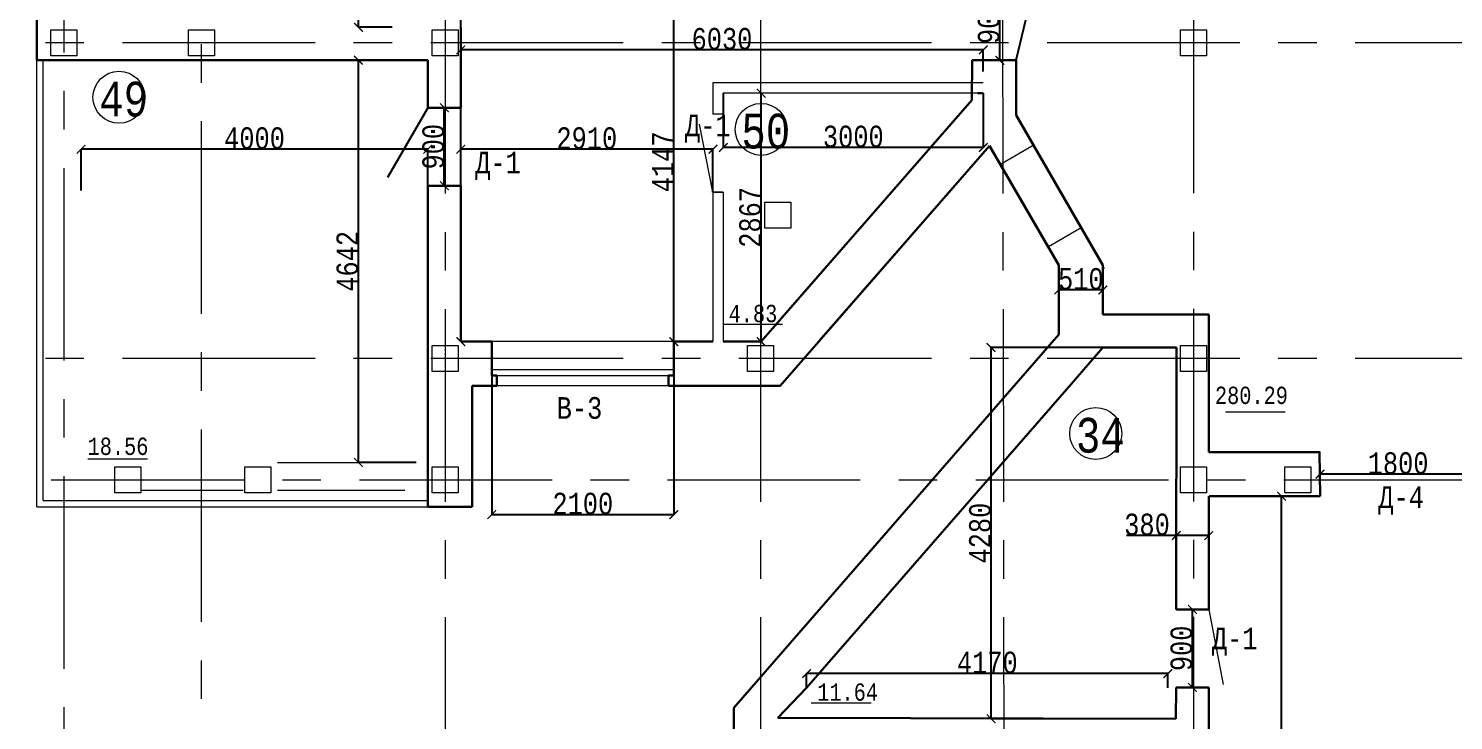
# Model space of a CAD drawing. Header units: millimetres. Extents: x -689206 to 4969298, y -1019800 to 703299.
# Drawn here: x 752242 to 768684, y -916565 to -908580 of the extents above; entities that cross this region are included whole.
import ezdxf

# ---------------------------------------------------------------- set-up
doc = ezdxf.new("R2010")
doc.units = ezdxf.units.MM
doc.linetypes.add('осеваяX2', pattern=[101.6, 63.5, -12.7, 12.7, -12.7])
for name, color, linetype, lineweight in [('несущие', 7, 'Continuous', 30), ('ОКНА', 250, 'Continuous', 20), ('ПЕРЕГОРОДКИ', 252, 'Continuous', 9), ('РАЗМЕРЫ', 7, 'Continuous', 9), ('стены', 7, 'Continuous', 20)]:
    doc.layers.add(name, color=color, linetype=linetype, lineweight=lineweight)
doc.layers.add('четотам', color=7, linetype='Continuous')
doc.styles.add('Аннотативный', font='isocteur.ttf', dxfattribs={"width": 0.7, "height": 250})
doc.dimstyles.new('Аннотативный', dxfattribs={"dimscale": 0, "dimtxt": 250, "dimasz": 100, "dimexe": 1.25, "dimexo": 0.625, "dimtad": 1, "dimdec": 0, "dimtxsty": 'Аннотативный', "dimblk": 'ARCHTICK', "dimcen": 2.5, "dimadec": 0, "dimazin": 0, "dimtfac": 1, "dimtdec": 0, "dimtmove": 0, "dimatfit": 3, "dimfxl": 1, "dimarcsym": 0})

# ---------------------------------------------------------------- blocks, each defined once
blk = doc.blocks.new('_ArchTick')
at = {"color": 0, "linetype": 'ByBlock', "const_width": 0.15}
blk.add_lwpolyline([(-0.5, -0.5), (0.5, 0.5)], dxfattribs=at)
blk = doc.blocks.new('*D4488')
at = {"layer": 'Defpoints', "color": 0, "lineweight": 5, "transparency": 16777216}
for p in [(767143, -913723), (767143, -913761), (768947, -913723)]:
    blk.add_point(p, dxfattribs=at)
at = {"layer": 'стены', "color": 0, "lineweight": -2, "transparency": 16777216}
for p, q in [((767143, -913760), (767143, -913722)), ((768947, -913723), (767143, -913723)), ((768947, -913722), (768947, -913722))]:
    blk.add_line(p, q, dxfattribs=at)
at = {"layer": 'стены', "color": 0, "lineweight": -2, "transparency": 16777216, "xscale": 100, "yscale": 100, "zscale": 100, "rotation": 180}
blk.add_blockref('_ArchTick', (767143, -913723), dxfattribs=at)
at = {"layer": 'стены', "color": 0, "lineweight": -2, "transparency": 16777216, "xscale": 100, "yscale": 100, "zscale": 100}
blk.add_blockref('_ArchTick', (768947, -913723), dxfattribs=at)
at = {"layer": 'стены', "color": 0, "lineweight": 5, "transparency": 16777216, "insert": (768045, -913597), "char_height": 250, "attachment_point": 5, "style": 'Аннотативный'}
blk.add_mtext('1800', dxfattribs=at)
blk = doc.blocks.new('*D4514')
at = {"layer": 'Defpoints', "color": 0, "lineweight": 5, "transparency": 16777216}
for p in [(761220, -916024), (761220, -916187), (765389, -916187)]:
    blk.add_point(p, dxfattribs=at)
at = {"layer": 'стены', "color": 0, "lineweight": -2, "transparency": 16777216}
for p, q in [((761220, -916187), (761220, -916022)), ((765389, -916024), (761220, -916024)), ((765389, -916187), (765389, -916022))]:
    blk.add_line(p, q, dxfattribs=at)
at = {"layer": 'стены', "color": 0, "lineweight": -2, "transparency": 16777216, "xscale": 100, "yscale": 100, "zscale": 100, "rotation": 180}
blk.add_blockref('_ArchTick', (761220, -916024), dxfattribs=at)
at = {"layer": 'стены', "color": 0, "lineweight": -2, "transparency": 16777216, "xscale": 100, "yscale": 100, "zscale": 100}
blk.add_blockref('_ArchTick', (765389, -916024), dxfattribs=at)
at = {"layer": 'стены', "color": 0, "lineweight": 5, "transparency": 16777216, "insert": (763305, -915898), "char_height": 250, "attachment_point": 5, "style": 'Аннотативный'}
blk.add_mtext('4170', dxfattribs=at)
blk = doc.blocks.new('*D4499')
at = {"layer": 'Defpoints', "color": 0, "lineweight": 5, "transparency": 16777216}
for p in [(756050, -905566), (756439, -905566), (756439, -908566)]:
    blk.add_point(p, dxfattribs=at)
at = {"layer": 'стены', "color": 0, "lineweight": -2, "transparency": 16777216}
for p, q in [((756438, -905566), (756049, -905566)), ((756050, -908566), (756050, -905566)), ((756438, -908566), (756049, -908566))]:
    blk.add_line(p, q, dxfattribs=at)
at = {"layer": 'стены', "color": 0, "lineweight": -2, "transparency": 16777216, "xscale": 100, "yscale": 100, "zscale": 100}
for p, rotation in [((756050, -905566), 90), ((756050, -908566), 270)]:
    blk.add_blockref('_ArchTick', p, dxfattribs=dict(at, rotation=rotation))
at = {"layer": 'стены', "color": 0, "lineweight": 5, "transparency": 16777216, "insert": (755924, -907066), "char_height": 250, "attachment_point": 5, "rotation": 90, "style": 'Аннотативный'}
blk.add_mtext('3000', dxfattribs=at)
blk = doc.blocks.new('*D4522')
at = {"layer": 'Defpoints', "color": 0, "lineweight": 5, "transparency": 16777216}
for p in [(757230, -909973), (757230, -910469), (760139, -910469)]:
    blk.add_point(p, dxfattribs=at)
at = {"layer": 'стены', "color": 0, "lineweight": -2, "transparency": 16777216}
for p, q in [((757230, -910469), (757230, -909972)), ((760139, -909973), (757230, -909973)), ((760139, -910469), (760139, -909972))]:
    blk.add_line(p, q, dxfattribs=at)
at = {"layer": 'стены', "color": 0, "lineweight": -2, "transparency": 16777216, "xscale": 100, "yscale": 100, "zscale": 100, "rotation": 180}
blk.add_blockref('_ArchTick', (757230, -909973), dxfattribs=at)
at = {"layer": 'стены', "color": 0, "lineweight": -2, "transparency": 16777216, "xscale": 100, "yscale": 100, "zscale": 100}
blk.add_blockref('_ArchTick', (760139, -909973), dxfattribs=at)
at = {"layer": 'стены', "color": 0, "lineweight": 5, "transparency": 16777216, "insert": (758684, -909847), "char_height": 250, "attachment_point": 5, "style": 'Аннотативный'}
blk.add_mtext('2910', dxfattribs=at)
blk = doc.blocks.new('*D4523')
at = {"layer": 'Defpoints', "color": 0, "lineweight": 5, "transparency": 16777216}
for p in [(763449, -908046), (763449, -908046), (763449, -908946)]:
    blk.add_point(p, dxfattribs=at)
at = {"layer": 'стены', "color": 0, "lineweight": -2, "transparency": 16777216}
for p, q in [((763449, -908946), (763449, -908046)), ((763450, -908046), (763450, -908046)), ((763450, -908946), (763450, -908946))]:
    blk.add_line(p, q, dxfattribs=at)
at = {"layer": 'стены', "color": 0, "lineweight": -2, "transparency": 16777216, "xscale": 100, "yscale": 100, "zscale": 100}
for p, rotation in [((763449, -908046), 90), ((763449, -908946), 270)]:
    blk.add_blockref('_ArchTick', p, dxfattribs=dict(at, rotation=rotation))
at = {"layer": 'стены', "color": 0, "lineweight": 5, "transparency": 16777216, "insert": (763323, -908496), "char_height": 250, "attachment_point": 5, "rotation": 90, "style": 'Аннотативный'}
blk.add_mtext('900', dxfattribs=at)
blk = doc.blocks.new('*D4524')
at = {"layer": 'Defpoints', "color": 0, "lineweight": 5, "transparency": 16777216}
for p in [(757040, -909494), (757040, -909494), (757040, -910394)]:
    blk.add_point(p, dxfattribs=at)
at = {"layer": 'стены', "color": 0, "lineweight": -2, "transparency": 16777216}
for p, q in [((757040, -909494), (757041, -909494)), ((757040, -910394), (757040, -909494)), ((757040, -910394), (757041, -910394))]:
    blk.add_line(p, q, dxfattribs=at)
at = {"layer": 'стены', "color": 0, "lineweight": -2, "transparency": 16777216, "xscale": 100, "yscale": 100, "zscale": 100}
for p, rotation in [((757040, -909494), 90), ((757040, -910394), 270)]:
    blk.add_blockref('_ArchTick', p, dxfattribs=dict(at, rotation=rotation))
at = {"layer": 'стены', "color": 0, "lineweight": 5, "transparency": 16777216, "insert": (756914, -909944), "char_height": 250, "attachment_point": 5, "rotation": 90, "style": 'Аннотативный'}
blk.add_mtext('900', dxfattribs=at)
blk = doc.blocks.new('*D4525')
at = {"layer": 'Defpoints', "color": 0, "lineweight": 5, "transparency": 16777216}
for p in [(757230, -908827), (757230, -909206), (763259, -909076)]:
    blk.add_point(p, dxfattribs=at)
at = {"layer": 'стены', "color": 0, "lineweight": -2, "transparency": 16777216}
for p, q in [((757230, -909205), (757230, -908825)), ((763259, -908827), (757230, -908827)), ((763259, -909075), (763259, -908825))]:
    blk.add_line(p, q, dxfattribs=at)
at = {"layer": 'стены', "color": 0, "lineweight": -2, "transparency": 16777216, "xscale": 100, "yscale": 100, "zscale": 100, "rotation": 180}
blk.add_blockref('_ArchTick', (757230, -908827), dxfattribs=at)
at = {"layer": 'стены', "color": 0, "lineweight": -2, "transparency": 16777216, "xscale": 100, "yscale": 100, "zscale": 100}
blk.add_blockref('_ArchTick', (763259, -908827), dxfattribs=at)
at = {"layer": 'стены', "color": 0, "lineweight": 5, "transparency": 16777216, "insert": (760244, -908701), "char_height": 250, "attachment_point": 5, "style": 'Аннотативный'}
blk.add_mtext('6030', dxfattribs=at)
blk = doc.blocks.new('*D4494')
at = {"layer": 'Defpoints', "color": 0, "lineweight": 5, "transparency": 16777216}
for p in [(759688, -908046), (759688, -908046), (759688, -912193)]:
    blk.add_point(p, dxfattribs=at)
at = {"layer": 'РАЗМЕРЫ', "color": 0, "lineweight": -2, "transparency": 16777216}
for p, q in [((759688, -908046), (759689, -908046)), ((759688, -912193), (759688, -908046)), ((759688, -912193), (759689, -912193))]:
    blk.add_line(p, q, dxfattribs=at)
at = {"layer": 'РАЗМЕРЫ', "color": 0, "lineweight": -2, "transparency": 16777216, "xscale": 100, "yscale": 100, "zscale": 100}
for p, rotation in [((759688, -908046), 90), ((759688, -912193), 270)]:
    blk.add_blockref('_ArchTick', p, dxfattribs=dict(at, rotation=rotation))
at = {"layer": 'РАЗМЕРЫ', "color": 0, "lineweight": 5, "transparency": 16777216, "insert": (759562, -910119), "char_height": 250, "attachment_point": 5, "rotation": 90, "style": 'Аннотативный'}
blk.add_mtext('4147', dxfattribs=at)
blk = doc.blocks.new('*D4495')
at = {"layer": 'Defpoints', "color": 0, "lineweight": 5, "transparency": 16777216}
for p in [(757230, -899846), (757409, -899846), (757409, -912193)]:
    blk.add_point(p, dxfattribs=at)
at = {"layer": 'РАЗМЕРЫ', "color": 0, "lineweight": -2, "transparency": 16777216}
for p, q in [((757408, -899846), (757229, -899846)), ((757230, -912193), (757230, -899846)), ((757408, -912193), (757229, -912193))]:
    blk.add_line(p, q, dxfattribs=at)
at = {"layer": 'РАЗМЕРЫ', "color": 0, "lineweight": -2, "transparency": 16777216, "xscale": 100, "yscale": 100, "zscale": 100}
for p, rotation in [((757230, -899846), 90), ((757230, -912193), 270)]:
    blk.add_blockref('_ArchTick', p, dxfattribs=dict(at, rotation=rotation))
at = {"layer": 'РАЗМЕРЫ', "color": 0, "lineweight": 5, "transparency": 16777216, "insert": (757104, -906019), "char_height": 250, "attachment_point": 5, "rotation": 90, "style": 'Аннотативный'}
blk.add_mtext('12350', dxfattribs=at)
blk = doc.blocks.new('*D4573')
at = {"layer": 'Defpoints', "color": 0, "linetype": 'ByBlock', "lineweight": 5, "transparency": 16777216}
for p in [(760259, -909326), (763259, -909326), (760259, -909954)]:
    blk.add_point(p, dxfattribs=at)
at = {"layer": 'РАЗМЕРЫ', "color": 0, "linetype": 'ByBlock', "lineweight": -2, "transparency": 16777216}
for p, q in [((760259, -909326), (760259, -909955)), ((763259, -909326), (763259, -909955)), ((763259, -909954), (760259, -909954))]:
    blk.add_line(p, q, dxfattribs=at)
at = {"layer": 'РАЗМЕРЫ', "color": 0, "linetype": 'ByBlock', "lineweight": -2, "transparency": 16777216, "xscale": 100, "yscale": 100, "zscale": 100, "rotation": 180}
blk.add_blockref('_ArchTick', (760259, -909954), dxfattribs=at)
at = {"layer": 'РАЗМЕРЫ', "color": 0, "linetype": 'ByBlock', "lineweight": -2, "transparency": 16777216, "xscale": 100, "yscale": 100, "zscale": 100}
blk.add_blockref('_ArchTick', (763259, -909954), dxfattribs=at)
at = {"layer": 'РАЗМЕРЫ', "color": 0, "linetype": 'ByBlock', "lineweight": 5, "transparency": 16777216, "insert": (761759, -909828), "char_height": 250, "attachment_point": 5, "style": 'Аннотативный'}
blk.add_mtext('3000', dxfattribs=at)
blk = doc.blocks.new('*D4574')
at = {"layer": 'Defpoints', "color": 0, "linetype": 'ByBlock', "lineweight": 5, "transparency": 16777216}
for p in [(760696, -909326), (760696, -909326), (760696, -912193)]:
    blk.add_point(p, dxfattribs=at)
at = {"layer": 'РАЗМЕРЫ', "color": 0, "linetype": 'ByBlock', "lineweight": -2, "transparency": 16777216}
for p, q in [((760696, -909326), (760697, -909326)), ((760696, -912193), (760696, -909326)), ((760696, -912193), (760697, -912193))]:
    blk.add_line(p, q, dxfattribs=at)
at = {"layer": 'РАЗМЕРЫ', "color": 0, "linetype": 'ByBlock', "lineweight": -2, "transparency": 16777216, "xscale": 100, "yscale": 100, "zscale": 100}
for p, rotation in [((760696, -909326), 90), ((760696, -912193), 270)]:
    blk.add_blockref('_ArchTick', p, dxfattribs=dict(at, rotation=rotation))
at = {"layer": 'РАЗМЕРЫ', "color": 0, "linetype": 'ByBlock', "lineweight": 5, "transparency": 16777216, "insert": (760570, -910759), "char_height": 250, "attachment_point": 5, "rotation": 90, "style": 'Аннотативный'}
blk.add_mtext('2867', dxfattribs=at)
blk = doc.blocks.new('*D4575')
at = {"layer": 'Defpoints', "color": 0, "linetype": 'ByBlock', "lineweight": 5, "transparency": 16777216}
for p in [(756049, -908946), (756850, -908946), (756717, -913588)]:
    blk.add_point(p, dxfattribs=at)
at = {"layer": 'РАЗМЕРЫ', "color": 0, "linetype": 'ByBlock', "lineweight": -2, "transparency": 16777216}
for p, q in [((756849, -908946), (756047, -908946)), ((756049, -913588), (756049, -908946)), ((756716, -913588), (756047, -913588))]:
    blk.add_line(p, q, dxfattribs=at)
at = {"layer": 'РАЗМЕРЫ', "color": 0, "linetype": 'ByBlock', "lineweight": -2, "transparency": 16777216, "xscale": 100, "yscale": 100, "zscale": 100}
for p, rotation in [((756049, -908946), 90), ((756049, -913588), 270)]:
    blk.add_blockref('_ArchTick', p, dxfattribs=dict(at, rotation=rotation))
at = {"layer": 'РАЗМЕРЫ', "color": 0, "linetype": 'ByBlock', "lineweight": 5, "transparency": 16777216, "insert": (755923, -911267), "char_height": 250, "attachment_point": 5, "rotation": 90, "style": 'Аннотативный'}
blk.add_mtext('4642', dxfattribs=at)
blk = doc.blocks.new('*D4576')
at = {"layer": 'Defpoints', "color": 0, "linetype": 'ByBlock', "lineweight": 5, "transparency": 16777216}
for p in [(752850, -909973), (752850, -910451), (756850, -913402)]:
    blk.add_point(p, dxfattribs=at)
at = {"layer": 'РАЗМЕРЫ', "color": 0, "linetype": 'ByBlock', "lineweight": -2, "transparency": 16777216}
for p, q in [((752850, -910450), (752850, -909972)), ((756850, -909973), (752850, -909973)), ((756850, -913402), (756850, -909972))]:
    blk.add_line(p, q, dxfattribs=at)
at = {"layer": 'РАЗМЕРЫ', "color": 0, "linetype": 'ByBlock', "lineweight": -2, "transparency": 16777216, "xscale": 100, "yscale": 100, "zscale": 100, "rotation": 180}
blk.add_blockref('_ArchTick', (752850, -909973), dxfattribs=at)
at = {"layer": 'РАЗМЕРЫ', "color": 0, "linetype": 'ByBlock', "lineweight": -2, "transparency": 16777216, "xscale": 100, "yscale": 100, "zscale": 100}
blk.add_blockref('_ArchTick', (756850, -909973), dxfattribs=at)
at = {"layer": 'РАЗМЕРЫ', "color": 0, "linetype": 'ByBlock', "lineweight": 13, "transparency": 16777216, "insert": (754850, -909847), "char_height": 250, "attachment_point": 5, "style": 'Аннотативный'}
blk.add_mtext('4000', dxfattribs=at)
blk = doc.blocks.new('*D4602')
at = {"layer": 'Defpoints', "color": 0, "linetype": 'ByBlock', "lineweight": 5, "transparency": 16777216}
for p in [(766474, -913978), (766701, -913978), (766473, -921038)]:
    blk.add_point(p, dxfattribs=at)
at = {"layer": 'РАЗМЕРЫ', "color": 0, "linetype": 'ByBlock', "lineweight": -2, "transparency": 16777216}
for p, q in [((766474, -913978), (766702, -913978)), ((766700, -921038), (766701, -913978)), ((766474, -921038), (766702, -921038))]:
    blk.add_line(p, q, dxfattribs=at)
at = {"layer": 'РАЗМЕРЫ', "color": 0, "linetype": 'ByBlock', "lineweight": -2, "transparency": 16777216, "xscale": 100, "yscale": 100, "zscale": 100}
for p, rotation in [((766701, -913978), 89.99630299813887), ((766700, -921038), 269.9963029981388)]:
    blk.add_blockref('_ArchTick', p, dxfattribs=dict(at, rotation=rotation))
at = {"layer": 'РАЗМЕРЫ', "color": 0, "linetype": 'ByBlock', "lineweight": 5, "transparency": 16777216, "insert": (766575, -917508), "char_height": 250, "attachment_point": 5, "rotation": 89.9963, "style": 'Аннотативный'}
blk.add_mtext('7060', dxfattribs=at)
blk = doc.blocks.new('*D4604')
at = {"layer": 'Defpoints', "color": 0, "linetype": 'ByBlock', "lineweight": 5, "transparency": 16777216}
for p in [(765485, -914431), (765485, -914431), (765860, -914431)]:
    blk.add_point(p, dxfattribs=at)
at = {"layer": 'РАЗМЕРЫ', "color": 0, "linetype": 'ByBlock', "lineweight": -2, "transparency": 16777216}
for p, q in [((765485, -914431), (764911, -914431)), ((765485, -914430), (765485, -914429)), ((765860, -914431), (765485, -914431)), ((765860, -914431), (765860, -914429))]:
    blk.add_line(p, q, dxfattribs=at)
at = {"layer": 'РАЗМЕРЫ', "color": 0, "linetype": 'ByBlock', "lineweight": -2, "transparency": 16777216, "xscale": 100, "yscale": 100, "zscale": 100, "rotation": 180}
blk.add_blockref('_ArchTick', (765485, -914431), dxfattribs=at)
at = {"layer": 'РАЗМЕРЫ', "color": 0, "linetype": 'ByBlock', "lineweight": -2, "transparency": 16777216, "xscale": 100, "yscale": 100, "zscale": 100}
blk.add_blockref('_ArchTick', (765860, -914431), dxfattribs=at)
at = {"layer": 'РАЗМЕРЫ', "color": 0, "linetype": 'ByBlock', "lineweight": 5, "transparency": 16777216, "insert": (765148, -914305), "char_height": 250, "attachment_point": 5, "style": 'Аннотативный'}
blk.add_mtext('380', dxfattribs=at)
blk = doc.blocks.new('*D4606')
at = {"layer": 'Defpoints', "color": 0, "linetype": 'ByBlock', "lineweight": 5, "transparency": 16777216}
for p in [(764129, -911597), (764129, -911597), (764639, -911597)]:
    blk.add_point(p, dxfattribs=at)
at = {"layer": 'несущие', "color": 0, "linetype": 'ByBlock', "lineweight": -2, "transparency": 16777216}
for p, q in [((764129, -911597), (764129, -911596)), ((764639, -911597), (764129, -911597)), ((764639, -911597), (764639, -911596))]:
    blk.add_line(p, q, dxfattribs=at)
at = {"layer": 'несущие', "color": 0, "linetype": 'ByBlock', "lineweight": -2, "transparency": 16777216, "xscale": 100, "yscale": 100, "zscale": 100, "rotation": 180}
blk.add_blockref('_ArchTick', (764129, -911597), dxfattribs=at)
at = {"layer": 'несущие', "color": 0, "linetype": 'ByBlock', "lineweight": -2, "transparency": 16777216, "xscale": 100, "yscale": 100, "zscale": 100}
blk.add_blockref('_ArchTick', (764639, -911597), dxfattribs=at)
at = {"layer": 'несущие', "color": 0, "linetype": 'ByBlock', "lineweight": 5, "transparency": 16777216, "insert": (764384, -911472), "char_height": 250, "attachment_point": 5, "style": 'Аннотативный'}
blk.add_mtext('510', dxfattribs=at)
blk = doc.blocks.new('*D4633')
at = {"layer": 'Defpoints', "color": 0, "lineweight": 5, "ltscale": 150, "transparency": 16777216}
for p in [(765671, -915283), (765671, -915283), (765671, -916183)]:
    blk.add_point(p, dxfattribs=at)
at = {"layer": 'РАЗМЕРЫ', "color": 0, "lineweight": -2, "ltscale": 150, "transparency": 16777216}
for p, q in [((765671, -916183), (765671, -915283)), ((765672, -915283), (765673, -915283)), ((765672, -916183), (765673, -916183))]:
    blk.add_line(p, q, dxfattribs=at)
at = {"layer": 'РАЗМЕРЫ', "color": 0, "lineweight": -2, "ltscale": 150, "transparency": 16777216, "xscale": 100, "yscale": 100, "zscale": 100}
for p, rotation in [((765671, -915283), 90), ((765671, -916183), 270)]:
    blk.add_blockref('_ArchTick', p, dxfattribs=dict(at, rotation=rotation))
at = {"layer": 'РАЗМЕРЫ', "color": 0, "lineweight": 5, "ltscale": 150, "transparency": 16777216, "insert": (765546, -915733), "char_height": 250, "attachment_point": 5, "rotation": 90, "style": 'Аннотативный'}
blk.add_mtext('900', dxfattribs=at)
blk = doc.blocks.new('*D4635')
at = {"layer": 'Defpoints', "color": 0, "lineweight": 5, "ltscale": 150, "transparency": 16777216}
for p in [(763348, -912262), (765489, -912262), (765481, -916545)]:
    blk.add_point(p, dxfattribs=at)
at = {"layer": 'РАЗМЕРЫ', "color": 0, "lineweight": -2, "ltscale": 150, "transparency": 16777216}
for p, q in [((765489, -912262), (763347, -912262)), ((763348, -916545), (763348, -912262)), ((765480, -916545), (763347, -916545))]:
    blk.add_line(p, q, dxfattribs=at)
at = {"layer": 'РАЗМЕРЫ', "color": 0, "lineweight": -2, "ltscale": 150, "transparency": 16777216, "xscale": 100, "yscale": 100, "zscale": 100}
for p, rotation in [((763348, -912262), 90), ((763348, -916545), 270)]:
    blk.add_blockref('_ArchTick', p, dxfattribs=dict(at, rotation=rotation))
at = {"layer": 'РАЗМЕРЫ', "color": 0, "lineweight": 5, "ltscale": 150, "transparency": 16777216, "insert": (763222, -914403), "char_height": 250, "attachment_point": 5, "rotation": 90, "style": 'Аннотативный'}
blk.add_mtext('4280', dxfattribs=at)
blk = doc.blocks.new('*D4662')
at = {"layer": 'Defpoints', "color": 0, "lineweight": 5, "ltscale": 35, "transparency": 16777216}
for p in [(757588, -912193), (759689, -912193), (759689, -914189)]:
    blk.add_point(p, dxfattribs=at)
at = {"layer": 'РАЗМЕРЫ', "color": 0, "lineweight": -2, "ltscale": 35, "transparency": 16777216}
for p, q in [((757588, -912194), (757588, -914191)), ((759689, -912194), (759689, -914191)), ((757588, -914189), (759689, -914189))]:
    blk.add_line(p, q, dxfattribs=at)
at = {"layer": 'РАЗМЕРЫ', "color": 0, "lineweight": -2, "ltscale": 35, "transparency": 16777216, "xscale": 100, "yscale": 100, "zscale": 100, "rotation": 180}
blk.add_blockref('_ArchTick', (757588, -914189), dxfattribs=at)
at = {"layer": 'РАЗМЕРЫ', "color": 0, "lineweight": -2, "ltscale": 35, "transparency": 16777216, "xscale": 100, "yscale": 100, "zscale": 100}
blk.add_blockref('_ArchTick', (759689, -914189), dxfattribs=at)
at = {"layer": 'РАЗМЕРЫ', "color": 0, "lineweight": 0, "ltscale": 35, "transparency": 16777216, "insert": (758638, -914064), "char_height": 250, "attachment_point": 5, "style": 'Аннотативный'}
blk.add_mtext('2100', dxfattribs=at)

msp = doc.modelspace()

# ---------------------------------------------------------------- linework, layer by layer
at = {"layer": 'несущие', "color": 0}
for p, q in [((756849.8, -914097.8), (757359.8, -914097.8)), ((760889.1, -916535.8), (761220.1, -916187.2))]:
    msp.add_line(p, q, dxfattribs=at)
at = {"layer": 'ОКНА'}
msp.add_line((757587.7, -912583), (757587.7, -912513), dxfattribs=at)
at = {"layer": 'ОКНА', "lineweight": 13}
for p, q in [((757587.7, -912513), (759687.7, -912513)), ((757647.7, -912583), (759627.7, -912583)), ((753548, -913907.8), (754718, -913907.8)), ((755113.7, -913907.8), (756583.7, -913907.8))]:
    msp.add_line(p, q, dxfattribs=at)
at = {"layer": 'ОКНА', "color": 0, "lineweight": 13}
for p, q in [((755113.7, -913587.8), (756583.7, -913587.8)), ((752339.8, -914097.8), (756849.8, -914097.8)), ((752409.8, -914027.8), (756849.8, -914027.8))]:
    msp.add_line(p, q, dxfattribs=at)
at = {"layer": 'ПЕРЕГОРОДКИ', "color": 18, "linetype": 'ByBlock', "lineweight": 13, "true_color": 0x000000}
msp.add_line((763639.1, -908945.8), (763841.1, -908091.6), dxfattribs=at)
at = {"layer": 'ПЕРЕГОРОДКИ', "color": 0}
for p, q in [((760259.1, -909569.5), (760139.1, -909569.5)), ((760259.1, -910469.5), (760139.1, -910469.5))]:
    msp.add_line(p, q, dxfattribs=at)
at = {"layer": 'ПЕРЕГОРОДКИ', "color": 0, "lineweight": 13}
msp.add_line((760139.1, -910469.5), (760259.1, -910469.5), dxfattribs=at)
at = {"layer": 'ПЕРЕГОРОДКИ', "linetype": 'ByBlock', "lineweight": 9, "ltscale": 35}
msp.add_line((765859.8, -915283.5), (766026.4, -916150.4), dxfattribs=at)
at = {"layer": 'РАЗМЕРЫ', "linetype": 'осеваяX2', "lineweight": 5, "ltscale": 35}
for p, q in [((754239.1, -933208.1), (754239.1, -883370.4)), ((757049.8, -883370.4), (757049.8, -933208.1)), ((763441.2, -883370.4), (763521.3, -933208.1)), ((765685.2, -883366.8), (765685.2, -933208.1)), ((752649.8, -895965.8), (752649.8, -933208.1)), ((808889.1, -908743.8), (741836.4, -908743.8)), ((808889.1, -912388.5), (741836.4, -912388.5))]:
    msp.add_line(p, q, dxfattribs=at)
at = {"layer": 'РАЗМЕРЫ', "lineweight": 13}
for p, q in [((752339.8, -914097.8), (752339.8, -908945.8)), ((752409.8, -914027.8), (752409.8, -908945.8)), ((759687.7, -912193), (757587.7, -912193)), ((759687.7, -912703), (757647.7, -912703))]:
    msp.add_line(p, q, dxfattribs=at)
at = {"layer": 'РАЗМЕРЫ', "linetype": 'ByBlock', "lineweight": 30, "ltscale": 35}
for p, q in [((763129.1, -908945.8), (763126.6, -909406.9)), ((763639.1, -908945.8), (763129.1, -908945.8))]:
    msp.add_line(p, q, dxfattribs=at)
at = {"layer": 'РАЗМЕРЫ', "lineweight": 30}
for p, q in [((763126.6, -909406.9), (760695.6, -912193)), ((763332.2, -909932.5), (760914.7, -912703)), ((757587.7, -912583), (757647.7, -912583)), ((757647.7, -912583), (757647.7, -912703)), ((759687.7, -912583), (759627.7, -912583)), ((759627.7, -912583), (759627.7, -912703)), ((765480.6, -916545), (760889.1, -916535.8))]:
    msp.add_line(p, q, dxfattribs=at)
at = {"layer": 'РАЗМЕРЫ', "linetype": 'ByBlock', "lineweight": 15, "ltscale": 35}
for p, q in [((763835.1, -909930.5), (763457, -910148.8)), ((764389.1, -910879.8), (764011, -911098.1))]:
    msp.add_line(p, q, dxfattribs=at)
at = {"layer": 'РАЗМЕРЫ', "linetype": 'ByBlock', "lineweight": 20}
for p, q in [((763835.1, -909930.5), (764595.1, -911246.8)), ((764595.1, -911246.8), (764655.1, -911350.8))]:
    msp.add_line(p, q, dxfattribs=at)
at = {"layer": 'РАЗМЕРЫ'}
for p, q in [((760252.6, -911993), (760941.9, -911993)), ((766051.6, -913004.3), (766740.8, -913004.3)), ((752925.7, -913546.7), (753614.9, -913546.7)), ((761274.3, -916361.1), (761963.5, -916361.1))]:
    msp.add_line(p, q, dxfattribs=at)
at = {"layer": 'РАЗМЕРЫ', "lineweight": 30, "ltscale": 150}
for p, q in [((765859.8, -915283.5), (765483.1, -915283.5)), ((765480.6, -916545), (765483.1, -916183.5)), ((765483.1, -916183.5), (765859.8, -916183.5))]:
    msp.add_line(p, q, dxfattribs=at)
at = {"layer": 'РАЗМЕРЫ', "lineweight": 30, "ltscale": 35}
msp.add_line((760379.1, -916925.7), (760379.1, -916418.3), dxfattribs=at)
at = {"layer": 'стены', "linetype": 'осеваяX2', "lineweight": 5, "ltscale": 35}
for p, q in [((760689.1, -883370.4), (760689.1, -933208.1)), ((741836.4, -913787.8), (808889.1, -913787.8))]:
    msp.add_line(p, q, dxfattribs=at)
at = {"layer": 'стены', "color": 7, "lineweight": 25, "true_color": 0xffffff}
for p, q in [((763639.1, -908945.8), (763841.1, -908091.6)), ((756849.8, -909494.3), (756384.8, -910299.7))]:
    msp.add_line(p, q, dxfattribs=at)
at = {"layer": 'стены', "lineweight": 30}
for p, q in [((752339.8, -908945.8), (752339.8, -908435.8)), ((757229.8, -909494.3), (757229.8, -908565.8)), ((752339.8, -908945.8), (755152.1, -908945.8)), ((755152.1, -908945.8), (756849.8, -908945.8)), ((756849.8, -909494.3), (756849.8, -908945.8)), ((763259.1, -908945.8), (763639.1, -908945.8)), ((763639.1, -909325.8), (763639.1, -908945.8)), ((763259.1, -909325.8), (763197.4, -909325.8)), ((763639.1, -909325.8), (763639.1, -909580.8)), ((757229.8, -909494.3), (756849.8, -909494.3)), ((763126.6, -909406.9), (760927.8, -911926.9)), ((763639.1, -909580.8), (764639.1, -911312.8)), ((763332.2, -909932.5), (761359.8, -912193)), ((763332.2, -909932.5), (761369.4, -912181.9)), ((764129.1, -911312.8), (763332.2, -909932.5)), ((756849.8, -914097.8), (756849.8, -910394.3)), ((756849.8, -910394.3), (757229.8, -910394.3)), ((757229.8, -912193), (757229.8, -910394.3)), ((764129.1, -912112.8), (764129.1, -911312.8)), ((764639.1, -911312.8), (764639.1, -911881.7)), ((764639.1, -911881.7), (765859.9, -911881.7)), ((765859.9, -911881.7), (765859.9, -913467.8)), ((757229.8, -912193), (757587.7, -912193)), ((757587.7, -912583), (757587.7, -912193)), ((759687.7, -912193), (760139.1, -912193)), ((759687.7, -912193), (759687.7, -912583)), ((760259.1, -912193), (760695.6, -912193)), ((760379.1, -916418.3), (764129.1, -912112.8)), ((764271.7, -912683.6), (764639.1, -912261.7)), ((764639.1, -912261.7), (765489.2, -912261.7)), ((765489.2, -912261.7), (765483.1, -915283.5)), ((761220.1, -916187.2), (764271.7, -912683.6)), ((757647.7, -912703), (757359.8, -912703)), ((757359.8, -914097.8), (757359.8, -912703)), ((760914.7, -912703), (759627.7, -912703)), ((765859.9, -913467.8), (767147.2, -913467.8)), ((767147.2, -913977.8), (767136.4, -913467.8)), ((765859.8, -913977.7), (765859.8, -915283.5)), ((765865.7, -913977.7), (767147.2, -913977.8)), ((765859.8, -916183.5), (765859.9, -916925.7))]:
    msp.add_line(p, q, dxfattribs=at)
at = {"layer": 'стены', "lineweight": 13}
for p, q in [((760139.1, -909205.8), (760139.1, -909569.5)), ((763259.1, -909205.8), (760139.1, -909205.8)), ((763259.1, -909325.8), (760259.1, -909325.8)), ((760259.1, -909325.8), (760259.1, -909569.5)), ((760139.1, -910469.5), (760139.1, -912193)), ((760259.1, -910469.5), (760259.1, -912193))]:
    msp.add_line(p, q, dxfattribs=at)
at = {"layer": 'стены', "lineweight": 9}
msp.add_line((760139.1, -910469.5), (759983.7, -909683.5), dxfattribs=at)
at = {"layer": 'стены'}
for p, q in [((764129.1, -911312.8), (763629.1, -910446.8)), ((764639.1, -911312.8), (764139.1, -910446.8)), ((764129.1, -912112.8), (764129.1, -911312.8)), ((764129.1, -912112.8), (764129.1, -911312.8)), ((764639.1, -911312.8), (764639.1, -911881.7)), ((764639.1, -911312.8), (764639.1, -911881.7)), ((760379.1, -916418.3), (764129.1, -912112.8)), ((760379.1, -916418.3), (764129.1, -912112.8))]:
    msp.add_line(p, q, dxfattribs=at)
at = {"layer": 'стены', "lineweight": 20}
for points in [[(752499.8, -908593.8), (752799.8, -908593.8), (752799.8, -908893.8), (752499.8, -908893.8)], [(754089.1, -908593.8), (754389.1, -908593.8), (754389.1, -908893.8), (754089.1, -908893.8)], [(756899.8, -908593.8), (757199.8, -908593.8), (757199.8, -908893.8), (756899.8, -908893.8)], [(765535.2, -908593.8), (765835.2, -908593.8), (765835.2, -908893.8), (765535.2, -908893.8)], [(760739.1, -910585.8), (761039.1, -910585.8), (761039.1, -910885.8), (760739.1, -910885.8)], [(756899.8, -912238.5), (757199.8, -912238.5), (757199.8, -912538.5), (756899.8, -912538.5)], [(760539.1, -912238.5), (760839.1, -912238.5), (760839.1, -912538.5), (760539.1, -912538.5)], [(765535.2, -912238.5), (765835.2, -912238.5), (765835.2, -912538.5), (765535.2, -912538.5)], [(753239.1, -913637.8), (753539.1, -913637.8), (753539.1, -913937.8), (753239.1, -913937.8)], [(754739.1, -913637.8), (755039.1, -913637.8), (755039.1, -913937.8), (754739.1, -913937.8)], [(756899.8, -913637.8), (757199.8, -913637.8), (757199.8, -913937.8), (756899.8, -913937.8)], [(765535.2, -913637.8), (765835.2, -913637.8), (765835.2, -913937.8), (765535.2, -913937.8)], [(766739.1, -913636.8), (767039.1, -913636.8), (767039.1, -913936.8), (766739.1, -913936.8)]]:
    msp.add_lwpolyline(points, close=True, dxfattribs=at)
at = {"layer": 'четотам', "lineweight": 13}
for centre in [(753286.4, -909373.5), (760695.6, -909743.5), (764556.4, -913253.5)]:
    msp.add_circle(centre, 300, dxfattribs=at)

# ---------------------------------------------------------------- texts
at = {"layer": 'РАЗМЕРЫ', "lineweight": 13, "ltscale": 150, "char_height": 401.1, "width": 1460, "attachment_point": 1, "style": 'Аннотативный'}
for s, insert in [('49', (753058.4, -909193.6)), ('50', (760467.6, -909563.6)), ('34', (764328.4, -913073.6))]:
    msp.add_mtext(s, dxfattribs=dict(at, insert=insert))
at = {"layer": 'РАЗМЕРЫ', "lineweight": 20, "ltscale": 150, "char_height": 250, "width": 922.913, "attachment_point": 1, "style": 'Аннотативный'}
for s, insert in [('Д-1', (759816.4, -909572.9)), ('Д-1', (757396.4, -910002.9)), ('В-3', (758336.4, -912833.5)), ('Д-4', (767816.4, -913862.9)), ('Д-1', (765896.4, -915492.9))]:
    msp.add_mtext(s, dxfattribs=dict(at, insert=insert))
at = {"layer": 'РАЗМЕРЫ', "char_height": 200, "width": 656.117, "attachment_point": 1, "style": 'Аннотативный'}
for s, insert in [('4.83', (760320.9, -911768.9)), ('280.29', (765931.8, -912713.1)), ('18.56', (752924.3, -913301.2)), ('11.64', (761342.6, -916137.1))]:
    msp.add_mtext(s, dxfattribs=dict(at, insert=insert))

# ---------------------------------------------------------------- dimensions: what is measured, and where the dimension line sits
at = {"layer": 'несущие', "color": 18, "linetype": 'ByBlock', "lineweight": 5, "true_color": 0x000000}
dim = msp.add_linear_dim(base=(764129.1, -911597.3), p1=(764639.1, -911597.3), p2=(764129.1, -911597.3), dimstyle='Аннотативный', dxfattribs=at)
dim.commit()
dim.dimension.update_dxf_attribs({"geometry": '*D4606', "text_midpoint": (764384.1, -911471.7)})
at = {"layer": 'РАЗМЕРЫ', "lineweight": 5}
dim = msp.add_linear_dim(base=(757229.8, -899845.8), p1=(757408.7, -912193), p2=(757408.7, -899845.8), angle=90, text='12350', dimstyle='Аннотативный', dxfattribs=at)
dim.commit()
dim.dimension.update_dxf_attribs({"geometry": '*D4495', "text_midpoint": (757104.1, -906019.4)})
dim = msp.add_linear_dim(base=(759687.7, -908045.8), p1=(759687.7, -912193), p2=(759687.7, -908045.8), angle=90, dimstyle='Аннотативный', dxfattribs=at)
dim.commit()
dim.dimension.update_dxf_attribs({"geometry": '*D4494', "text_midpoint": (759562, -910119.4)})
at = {"layer": 'РАЗМЕРЫ', "color": 18, "linetype": 'ByBlock', "lineweight": 5, "true_color": 0x000000}
for base, p1, p2, picture, middle in [((756048.5, -908945.8), (756716.7, -913587.8), (756849.8, -908945.8), '*D4575', (755922.9, -911266.8)), ((760695.6, -909325.8), (760695.6, -912193), (760695.6, -909325.8), '*D4574', (760570, -910759.4))]:
    dim = msp.add_linear_dim(base=base, p1=p1, p2=p2, angle=90, dimstyle='Аннотативный', dxfattribs=at)
    dim.commit()
    dim.dimension.update_dxf_attribs({"geometry": picture, "text_midpoint": middle})
dim = msp.add_linear_dim(base=(760259.1, -909953.7), p1=(763259.1, -909325.8), p2=(760259.1, -909325.8), dimstyle='Аннотативный', dxfattribs=at)
dim.commit()
dim.dimension.update_dxf_attribs({"geometry": '*D4573', "text_midpoint": (761759.1, -909953.7), "dimtype": 160})
at = {"layer": 'РАЗМЕРЫ', "color": 18, "linetype": 'ByBlock', "lineweight": 13, "true_color": 0x000000}
dim = msp.add_linear_dim(base=(752849.8, -909972.8), p1=(756849.8, -913402.3), p2=(752849.8, -910450.9), dimstyle='Аннотативный', dxfattribs=at)
dim.commit()
dim.dimension.update_dxf_attribs({"geometry": '*D4576', "text_midpoint": (754849.8, -909847.2)})
at = {"layer": 'РАЗМЕРЫ', "lineweight": 0, "ltscale": 35}
dim = msp.add_linear_dim(base=(759688.9, -914189.3), p1=(757587.7, -912193), p2=(759688.9, -912193), text='2100', dimstyle='Аннотативный', dxfattribs=at)
dim.commit()
dim.dimension.update_dxf_attribs({"geometry": '*D4662', "text_midpoint": (758638.3, -914063.7)})
at = {"layer": 'РАЗМЕРЫ', "lineweight": 5, "ltscale": 150}
dim = msp.add_linear_dim(base=(763347.9, -912261.7), p1=(765480.6, -916545), p2=(765489.2, -912261.7), angle=90, text='4280', dimstyle='Аннотативный', dxfattribs=at)
dim.commit()
dim.dimension.update_dxf_attribs({"geometry": '*D4635', "text_midpoint": (763222.3, -914403.4)})
at = {"layer": 'РАЗМЕРЫ', "linetype": 'ByBlock', "lineweight": 5}
dim = msp.add_aligned_dim(p1=(766473.1, -921037.8), p2=(766473.6, -913977.8), distance=-227.2, dimstyle='Аннотативный', dxfattribs=at)
dim.commit()
dim.dimension.update_dxf_attribs({"geometry": '*D4602', "text_midpoint": (766575, -917507.8)})
at = {"layer": 'РАЗМЕРЫ', "color": 18, "linetype": 'ByBlock', "lineweight": 5, "true_color": 0x000000}
dim = msp.add_linear_dim(base=(765484.8, -914430.7), p1=(765859.8, -914431.4), p2=(765484.8, -914430.7), text='380', dimstyle='Аннотативный', dxfattribs=at)
dim.commit()
dim.dimension.update_dxf_attribs({"geometry": '*D4604', "text_midpoint": (765148, -914305.1)})
at = {"layer": 'РАЗМЕРЫ', "lineweight": 5, "ltscale": 150}
dim = msp.add_linear_dim(base=(765671.5, -915283.5), p1=(765671.5, -916183.5), p2=(765671.5, -915283.5), angle=90, dimstyle='Аннотативный', dxfattribs=at)
dim.commit()
dim.dimension.update_dxf_attribs({"geometry": '*D4633', "text_midpoint": (765545.9, -915733.5)})
at = {"layer": 'стены', "lineweight": 5}
for base, p1, p2, picture, middle in [((756049.8, -905565.8), (756439.1, -908565.8), (756439.1, -905565.8), '*D4499', (755924.1, -907065.8)), ((763449.1, -908045.8), (763449.1, -908945.8), (763449.1, -908045.8), '*D4523', (763323.5, -908495.8)), ((757039.8, -909494.3), (757039.8, -910394.3), (757039.8, -909494.3), '*D4524', (756914.1, -909944.3))]:
    dim = msp.add_linear_dim(base=base, p1=p1, p2=p2, angle=90, dimstyle='Аннотативный', dxfattribs=at)
    dim.commit()
    dim.dimension.update_dxf_attribs({"geometry": picture, "text_midpoint": middle})
for base, p1, p2, text, picture, middle in [((757229.8, -908826.6), (763259.1, -909075.8), (757229.8, -909205.8), '6030', '*D4525', (760244.4, -908701)), ((757229.8, -909972.8), (760139.1, -910469.5), (757229.8, -910469.5), '2910', '*D4522', (758684.4, -909847.2)), ((767142.6, -913722.8), (768947.2, -913722.8), (767142.6, -913760.9), '1800', '*D4488', (768044.9, -913597.2)), ((761220.1, -916023.5), (765389.2, -916187.2), (761220.1, -916187.2), '4170', '*D4514', (763304.6, -915897.9))]:
    dim = msp.add_linear_dim(base=base, p1=p1, p2=p2, text=text, dimstyle='Аннотативный', dxfattribs=at)
    dim.commit()
    dim.dimension.update_dxf_attribs({"geometry": picture, "text_midpoint": middle})

doc.saveas('drawing.dxf')
